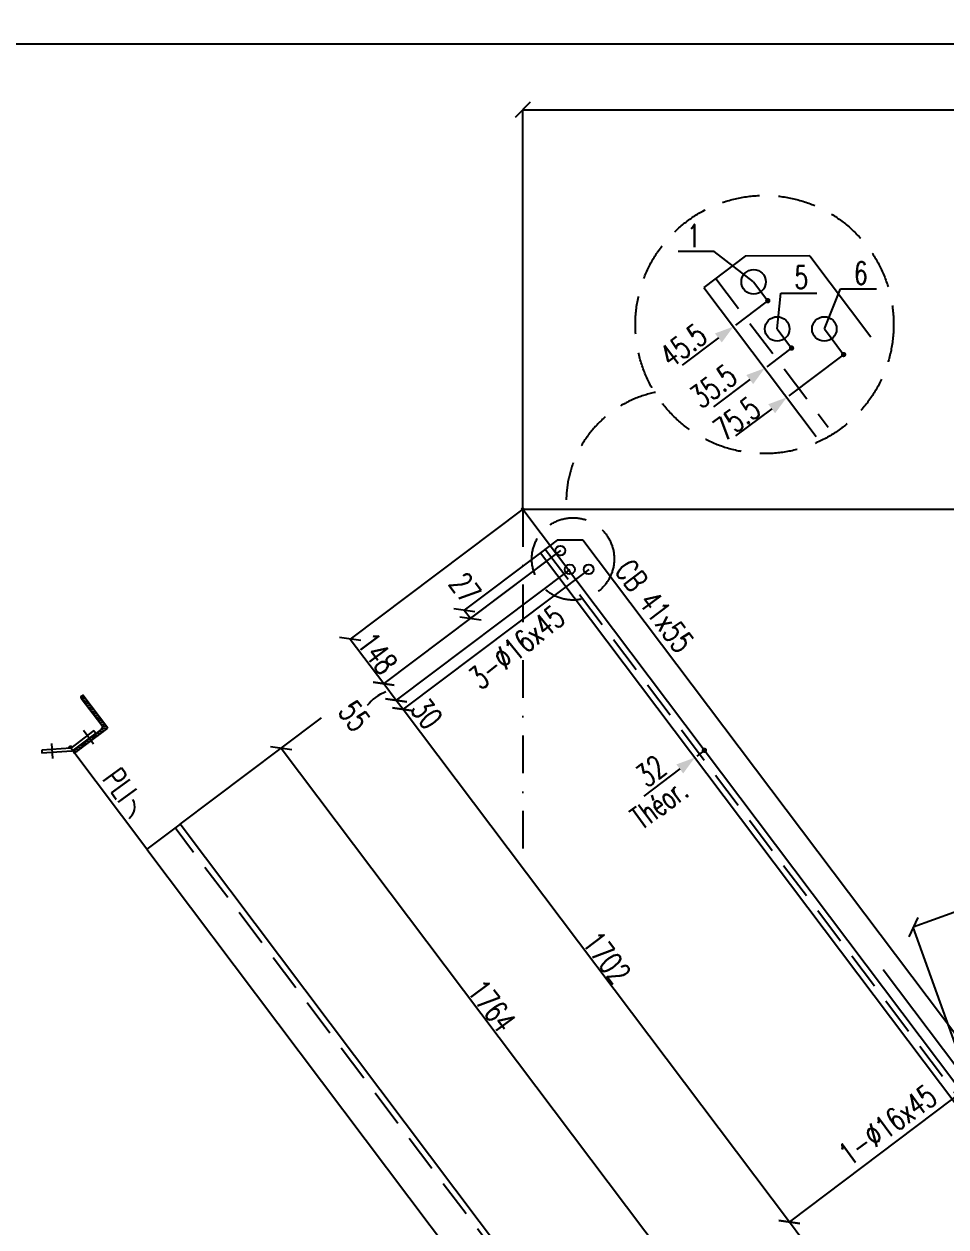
# Model space of a CAD drawing. Extents: x 707090 to 723393, y -5011 to 6523.
# Drawn here: x 709416 to 711860, y 3333 to 6523 of the extents above; entities that cross this region are included whole.
import ezdxf
from ezdxf.enums import TextEntityAlignment as Align

# ---------------------------------------------------------------- set-up
doc = ezdxf.new("R2010")
doc.units = 0
doc.header["$LTSCALE"] = 200
doc.header["$MEASUREMENT"] = 0
doc.linetypes.add('DASHDOT', pattern=[1, 0.5, -0.25, 0, -0.25])
doc.linetypes.add('DASHED', pattern=[0.75, 0.5, -0.25])
doc.layers.get('0').update_dxf_attribs({"linetype": 'CONTINUOUS'})
for name, color, linetype in [('ASSI', 6, 'CONTINUOUS'), ('FORI', 2, 'CONTINUOUS'), ('LINEA_ANG', 2, 'CONTINUOUS'), ('LS', 7, 'CONTINUOUS'), ('MZ', 6, 'DASHDOT'), ('QT_MAL', 7, 'CONTINUOUS'), ('QT_MPR', 7, 'CONTINUOUS'), ('TESTI_A_P', 7, 'CONTINUOUS'), ('TRAT-Y', 7, 'DASHED')]:
    doc.layers.add(name, color=color, linetype=linetype)
doc.styles.add('QUOTE', font='ROMANS8.SHX', dxfattribs={"width": 0.7})
doc.styles.add('RS', font='ROMANS8.shx', dxfattribs={"width": 0.7})
doc.styles.get("Standard").update_dxf_attribs({"font": 'ROMANS8.SHX', "width": 0.7})
doc.dimstyles.new('FRECCE1', dxfattribs={"dimtxt": 60, "dimasz": 6.66, "dimexe": 0, "dimexo": 0, "dimgap": 1, "dimtad": 1, "dimzin": 0, "dimdsep": 46, "dimtxsty": 'RS', "dimblk1": 'QUOTP', "dimblk2": 'QUOTF', "dimsah": 1, "dimcen": 0, "dimclrd": 2, "dimclre": 2, "dimclrt": 7, "dimadec": 0, "dimazin": 0, "dimtfac": 1, "dimtix": 1, "dimtmove": 2, "dimatfit": 3, "dimldrblk": 'QUOTP', "dimfxl": 1, "dimtolj": 1, "dimtzin": 0, "dimarcsym": 0})
doc.dimstyles.new('TRATTO', dxfattribs={"dimscale": 0, "dimtxt": 60, "dimasz": 40, "dimexe": 0, "dimexo": 0, "dimgap": 5, "dimtad": 1, "dimrnd": 0.5, "dimdsep": 46, "dimtxsty": 'RS', "dimblk1": 'OBLIQUE', "dimblk2": 'OBLIQUE', "dimsah": 1, "dimcen": 0.09, "dimclrd": 2, "dimclre": 2, "dimclrt": 7, "dimadec": 0, "dimazin": 0, "dimtfac": 1, "dimtix": 1, "dimtmove": 2, "dimatfit": 3, "dimfxl": 1, "dimtolj": 1, "dimtzin": 0, "dimarcsym": 0})

# ---------------------------------------------------------------- blocks, each defined once
blk = doc.blocks.new('16')
blk.add_circle((0, 0), 1)
blk = doc.blocks.new('_OBLIQUE')
at = {"color": 0, "linetype": 'ByBlock'}
blk.add_line((-0.5, -0.5), (0.5, 0.5), dxfattribs=at)
blk = doc.blocks.new('*D17')
at = {"layer": 'LS', "color": 2, "lineweight": -2, "transparency": 16777216}
for p, q in [((710738.1, 5236.4), (710738.1, 6295)), ((710738.1, 6295), (715879.6, 6295)), ((715879.6, 5236.4), (715879.6, 6295))]:
    blk.add_line(p, q, dxfattribs=at)
at = {"layer": 'LS', "color": 2, "lineweight": -2, "transparency": 16777216, "xscale": 40, "yscale": 40, "zscale": 40, "rotation": 180}
blk.add_blockref('_OBLIQUE', (710738.1, 6295), dxfattribs=at)
at = {"layer": 'LS', "color": 2, "lineweight": -2, "transparency": 16777216, "xscale": 40, "yscale": 40, "zscale": 40}
blk.add_blockref('_OBLIQUE', (715879.6, 6295), dxfattribs=at)
at = {"layer": 'LS', "color": 7, "transparency": 16777216, "insert": (713308.9, 6332.9), "char_height": 60, "attachment_point": 5, "style": 'RS'}
blk.add_mtext('\\A1;5141.5 SUR TRUSQ. 75', dxfattribs=at)
blk = doc.blocks.new('ASSE98')
blk.add_line((0, 0), (1, 0))
at = {"color": 7, "style": 'QUOTE', "width": 0.5, "flags": 1}
for tag, p in [('TI', (1.38308, 6.82731)), ('DI_S', (1.38308, 6.42178)), ('D_S', (1.38308, 6.02092)), ('E_S', (1.38308, 5.68065)), ('NFORI', (1.36454, 5.29792)), ('ALAR', (1.36349, 4.93246)), ('FAM', (1.3775, 4.54645)), ('ALA', (1.38308, 4.19257)), ('DISP2', (1.38308, 3.84971)), ('DISP1', (1.38308, 3.50686)), ('PINZAF', (1.38308, 3.164)), ('PINZAI', (1.38308, 2.82114)), ('TRP', (1.38308, 2.47829)), ('NP', (1.38308, 2.13543)), ('SV', (1.38308, 1.79257)), ('PESO', (1.38308, 1.44971)), ('QUA', (1.38308, 1.10686)), ('LUN', (1.38308, 0.764)), ('PROF', (1.38308, 0.42114)), ('POS', (1.38308, 0.07829))]:
    blk.add_attdef(tag, p, '', height=0.2, dxfattribs=at)
at = {"color": 7, "flags": 1}
for tag, p in [('LAV1', (3.07431, 6.82847)), ('LAV2', (3.07431, 6.49513)), ('LAV3', (3.07431, 6.1618)), ('LAV4', (3.07431, 5.82847)), ('LAV5', (3.07431, 5.49513)), ('LAV6', (3.07431, 5.1618)), ('LAV7', (3.07431, 4.82847)), ('LAV8', (3.07431, 4.49513)), ('LAV9', (3.07431, 4.1618)), ('LAV10', (3.07431, 3.82847))]:
    blk.add_attdef(tag, p, '', height=0.2, dxfattribs=at)
blk = doc.blocks.new('*D28')
at = {"layer": 'QT_MPR', "color": 2, "lineweight": -2, "transparency": 16777216}
for p, q in [((713734, 4834.3), (711773.5, 4127.9)), ((713885.4, 4414.1), (713734, 4834.3)), ((711924.9, 3707.8), (711773.5, 4127.9))]:
    blk.add_line(p, q, dxfattribs=at)
at = {"layer": 'QT_MPR', "color": 2, "lineweight": -2, "transparency": 16777216, "xscale": 40, "yscale": 40, "zscale": 40}
for p, rotation in [((713734, 4834.3), 19.81379073335267), ((711773.5, 4127.9), 199.8137907333526)]:
    blk.add_blockref('_OBLIQUE', p, dxfattribs=dict(at, rotation=rotation))
at = {"layer": 'QT_MPR', "color": 7, "transparency": 16777216, "insert": (712770.3, 4541.8), "char_height": 60, "attachment_point": 5, "rotation": 19.8138, "style": 'RS'}
blk.add_mtext('\\A1;2084', dxfattribs=at)
blk = doc.blocks.new('QUOTP')
at = {"layer": 'ASSI', "color": 2, "const_width": 1.07}
blk.add_lwpolyline([(-0.53, 0, 1), (0.53, 0, 1)], format="xyb", close=True, dxfattribs=at)
blk = doc.blocks.new('QUOTF')
at = {"layer": 'LS', "color": 2}
blk.add_line((7.5, 0), (25.5, 0), dxfattribs=at)
blk.add_solid([(7.5, 2.25), (0, 0), (7.5, -2.25)], dxfattribs=at)
blk = doc.blocks.new('*D33')
at = {"layer": 'QT_MAL', "color": 2, "lineweight": -2, "transparency": 16777216}
for p, q in [((711194.5, 4577.5), (711194.5, 4577.5)), ((711214.7, 4592.8), (711199.8, 4581.5))]:
    blk.add_line(p, q, dxfattribs=at)
at = {"layer": 'QT_MAL', "color": 2, "lineweight": -2, "transparency": 16777216, "xscale": 6.66, "yscale": 6.66, "zscale": 6.66}
for name, p, rotation in [('QUOTP', (711220, 4596.8), 36.99463545497727), ('QUOTF', (711194.5, 4577.5), 216.9946354549773)]:
    blk.add_blockref(name, p, dxfattribs=dict(at, rotation=rotation))
at = {"layer": 'QT_MAL', "color": 7, "transparency": 16777216, "insert": (711078.2, 4541.7), "char_height": 60, "attachment_point": 5, "rotation": 36.9946, "style": 'RS'}
blk.add_mtext('\\A1;32', dxfattribs=at)
blk = doc.blocks.new('*D146')
at = {"layer": 'QT_MPR', "color": 2, "lineweight": -2, "transparency": 16777216}
for p, q in [((710738.1, 5236.4), (710280.6, 4891.8)), ((710838.1, 5126.4), (710369.7, 4773.6)), ((710280.6, 4891.8), (710369.7, 4773.6))]:
    blk.add_line(p, q, dxfattribs=at)
at = {"layer": 'QT_MPR', "color": 2, "lineweight": -2, "transparency": 16777216, "xscale": 40, "yscale": 40, "zscale": 40}
for p, rotation in [((710280.6, 4891.8), 126.9946354549773), ((710369.7, 4773.6), 306.9946354549773)]:
    blk.add_blockref('_OBLIQUE', p, dxfattribs=dict(at, rotation=rotation))
at = {"layer": 'QT_MPR', "color": 7, "transparency": 16777216, "insert": (710353.1, 4853.7), "char_height": 60, "attachment_point": 5, "rotation": 306.9946, "style": 'RS'}
blk.add_mtext('\\A1;148', dxfattribs=at)
blk = doc.blocks.new('*D147')
at = {"layer": 'QT_MPR', "color": 2, "lineweight": -2, "transparency": 16777216}
for p, q in [((710838.1, 5126.4), (710369.7, 4773.6)), ((710863.1, 5076.4), (710402.8, 4729.7)), ((710369.7, 4773.6), (710402.8, 4729.7))]:
    blk.add_line(p, q, dxfattribs=at)
at = {"layer": 'QT_MPR', "color": 2, "lineweight": -2, "transparency": 16777216, "xscale": 40, "yscale": 40, "zscale": 40}
for p, rotation in [((710369.7, 4773.6), 126.9946354549773), ((710402.8, 4729.7), 306.9946354549773)]:
    blk.add_blockref('_OBLIQUE', p, dxfattribs=dict(at, rotation=rotation))
at = {"layer": 'QT_MPR', "color": 7, "transparency": 16777216, "insert": (710291.9, 4687.9), "char_height": 60, "attachment_point": 5, "rotation": 306.9946, "style": 'RS'}
blk.add_mtext('\\A1;55', dxfattribs=at)
blk = doc.blocks.new('*D148')
at = {"layer": 'QT_MPR', "color": 2, "lineweight": -2, "transparency": 16777216}
for p, q in [((710863.1, 5076.4), (710402.8, 4729.7)), ((710913.1, 5076.4), (710420.9, 4705.6)), ((710402.8, 4729.7), (710420.9, 4705.6))]:
    blk.add_line(p, q, dxfattribs=at)
at = {"layer": 'QT_MPR', "color": 2, "lineweight": -2, "transparency": 16777216, "xscale": 40, "yscale": 40, "zscale": 40}
for p, rotation in [((710402.8, 4729.7), 126.9946354549773), ((710420.9, 4705.6), 306.9946354549773)]:
    blk.add_blockref('_OBLIQUE', p, dxfattribs=dict(at, rotation=rotation))
at = {"layer": 'QT_MPR', "color": 7, "transparency": 16777216, "insert": (710483.5, 4694), "char_height": 60, "attachment_point": 5, "rotation": 306.9946, "style": 'RS'}
blk.add_mtext('\\A1;30', dxfattribs=at)
blk = doc.blocks.new('*D149')
at = {"layer": 'QT_MPR', "color": 2, "lineweight": -2, "transparency": 16777216}
for p, q in [((710913.1, 5076.4), (710420.9, 4705.6)), ((710420.9, 4705.6), (711445.1, 3346.2)), ((711924.9, 3707.8), (711445.1, 3346.2))]:
    blk.add_line(p, q, dxfattribs=at)
at = {"layer": 'QT_MPR', "color": 2, "lineweight": -2, "transparency": 16777216, "xscale": 40, "yscale": 40, "zscale": 40}
for p, rotation in [((710420.9, 4705.6), 126.9946354549773), ((711445.1, 3346.2), 306.9946354549773)]:
    blk.add_blockref('_OBLIQUE', p, dxfattribs=dict(at, rotation=rotation))
at = {"layer": 'QT_MPR', "color": 7, "transparency": 16777216, "insert": (710960.9, 4047), "char_height": 60, "attachment_point": 5, "rotation": 306.9946, "style": 'RS'}
blk.add_mtext('\\A1;1702', dxfattribs=at)
blk = doc.blocks.new('*D154')
at = {"layer": 'QT_MPR', "color": 2, "lineweight": -2, "transparency": 16777216}
for p, q in [((710785.4, 5120.5), (710583.3, 4968.3)), ((710838.1, 5126.4), (710599.6, 4946.8)), ((710583.3, 4968.3), (710599.6, 4946.8))]:
    blk.add_line(p, q, dxfattribs=at)
at = {"layer": 'QT_MPR', "color": 2, "lineweight": -2, "transparency": 16777216, "xscale": 40, "yscale": 40, "zscale": 40}
for p, rotation in [((710583.3, 4968.3), 126.9946354549773), ((710599.6, 4946.8), 306.9946354549773)]:
    blk.add_blockref('_OBLIQUE', p, dxfattribs=dict(at, rotation=rotation))
at = {"layer": 'QT_MPR', "color": 7, "transparency": 16777216, "insert": (710585.5, 5027.4), "char_height": 60, "attachment_point": 5, "rotation": 306.9946, "style": 'RS'}
blk.add_mtext('\\A1;27', dxfattribs=at)
blk = doc.blocks.new('*D165')
at = {"layer": 'QT_MPR', "color": 2, "lineweight": -2, "transparency": 16777216}
for p, q in [((709829.8, 4400.6), (710097.7, 4602.4)), ((710097.7, 4602.4), (711159.2, 3193.5)), ((710843.4, 2955.6), (711159.2, 3193.5))]:
    blk.add_line(p, q, dxfattribs=at)
at = {"layer": 'QT_MPR', "color": 2, "lineweight": -2, "transparency": 16777216, "xscale": 40, "yscale": 40, "zscale": 40}
for p, rotation in [((710097.7, 4602.4), 126.9946354549771), ((711159.2, 3193.5), 306.9946354549771)]:
    blk.add_blockref('_OBLIQUE', p, dxfattribs=dict(at, rotation=rotation))
at = {"layer": 'QT_MPR', "color": 7, "transparency": 16777216, "insert": (710656.4, 3919), "char_height": 60, "attachment_point": 5, "rotation": 306.9946, "style": 'RS'}
blk.add_mtext('\\A1;1764', dxfattribs=at)
blk = doc.blocks.new('*D167')
at = {"layer": 'LS', "color": 2, "lineweight": -2, "transparency": 16777216}
for p, q in [((711924.9, 3707.8), (711445.1, 3346.2)), ((711445.1, 3346.2), (712596.8, 1817.6)), ((713076.6, 2179.1), (712596.8, 1817.6))]:
    blk.add_line(p, q, dxfattribs=at)
at = {"layer": 'LS', "color": 2, "lineweight": -2, "transparency": 16777216, "xscale": 40, "yscale": 40, "zscale": 40}
for p, rotation in [((711445.1, 3346.2), 126.9946354549771), ((712596.8, 1817.6), 306.9946354549771)]:
    blk.add_blockref('_OBLIQUE', p, dxfattribs=dict(at, rotation=rotation))
at = {"layer": 'LS', "color": 7, "transparency": 16777216, "insert": (712048.9, 2603), "char_height": 60, "attachment_point": 5, "rotation": 306.9946, "style": 'RS'}
blk.add_mtext('\\A1;1914', dxfattribs=at)
blk = doc.blocks.new('bull')
at = {"style": 'RS', "width": 0.7, "flags": 1}
for tag, p in [('NN', (-12.25, 0)), ('DIAMETRO', (0, -4.86)), ('SERRAGGIO', (0, -9.71)), ('LUNGHEZZA', (0, -14.57)), ('NB', (0, -19.43)), ('TIPO', (0, -24.12)), ('EL', (-0.14, -29))]:
    blk.add_attdef(tag, p, '', height=3, dxfattribs=at)
at = {"style": 'RS', "width": 0.7}
blk.add_attdef('BULLONE', (0, 0), '', height=3, dxfattribs=at)
blk = doc.blocks.new('*D193')
at = {"layer": 'LS', "color": 2, "lineweight": -2, "transparency": 16777216}
for p, q in [((711382.7, 5785), (711302.1, 5724.3)), ((711296.8, 5720.3), (711296.8, 5720.3))]:
    blk.add_line(p, q, dxfattribs=at)
at = {"layer": 'LS', "color": 2, "lineweight": -2, "transparency": 16777216, "xscale": 6.66, "yscale": 6.66, "zscale": 6.66}
for name, p, rotation in [('QUOTP', (711388, 5789), 36.99463545503866), ('QUOTF', (711296.8, 5720.3), 216.9946354550386)]:
    blk.add_blockref(name, p, dxfattribs=dict(at, rotation=rotation))
at = {"layer": 'LS', "color": 7, "transparency": 16777216, "insert": (711164.1, 5670.5), "char_height": 60, "attachment_point": 5, "rotation": 36.9946, "style": 'RS'}
blk.add_mtext('\\A1;45.5', dxfattribs=at)
blk = doc.blocks.new('*D194')
at = {"layer": 'LS', "color": 2, "lineweight": -2, "transparency": 16777216}
for p, q in [((711445.6, 5659.4), (711385.2, 5614)), ((711450.9, 5663.4), (711450.9, 5663.4)), ((711379.9, 5610), (711379.9, 5610))]:
    blk.add_line(p, q, dxfattribs=at)
at = {"layer": 'LS', "color": 2, "lineweight": -2, "transparency": 16777216, "xscale": 6.66, "yscale": 6.66, "zscale": 6.66}
for name, p, rotation in [('QUOTP', (711450.9, 5663.4), 36.9946354550767), ('QUOTF', (711379.9, 5610), 216.9946354550767)]:
    blk.add_blockref(name, p, dxfattribs=dict(at, rotation=rotation))
at = {"layer": 'LS', "color": 7, "transparency": 16777216, "insert": (711243.7, 5562.6), "char_height": 60, "attachment_point": 5, "rotation": 36.9946, "style": 'RS'}
blk.add_mtext('\\A1;35.5', dxfattribs=at)
blk = doc.blocks.new('*D195')
at = {"layer": 'LS', "color": 2, "lineweight": -2, "transparency": 16777216}
blk.add_line((711583.6, 5642.2), (711443.5, 5536.7), dxfattribs=at)
at = {"layer": 'LS', "color": 2, "lineweight": -2, "transparency": 16777216, "xscale": 6.66, "yscale": 6.66, "zscale": 6.66}
for name, p, rotation in [('QUOTP', (711588.9, 5646.2), 36.99463545508518), ('QUOTF', (711438.2, 5532.6), 216.9946354550852)]:
    blk.add_blockref(name, p, dxfattribs=dict(at, rotation=rotation))
at = {"layer": 'LS', "color": 7, "transparency": 16777216, "insert": (711305.8, 5476.4), "char_height": 60, "attachment_point": 5, "rotation": 36.9946, "style": 'RS'}
blk.add_mtext('\\A1;75.5', dxfattribs=at)

msp = doc.modelspace()

# ---------------------------------------------------------------- hatches: boundary and pattern name
at = {"layer": 'LS'}
h = msp.add_hatch(dxfattribs=at)
h.set_pattern_fill('_U', color=6, scale=5, angle=171.994635, style=0, pattern_type=0)
h.set_pattern_definition([(171.9946355, (1071558.1995, -468721.952), (-0.69632909, -4.95127517), [])])
edge = h.paths.add_edge_path()
edge.add_line((709637.951, 4655.257), (709571.76, 4743.113))
edge.add_line((709571.76, 4743.113), (709568.565, 4740.706))
edge.add_arc((709570.972, 4737.511), 4, 126.994635, 216.994635)
edge.add_line((709567.777, 4735.104), (709621.934, 4663.222))
edge.add_arc((709615.544, 4658.408), 8, 306.994635, 396.994635, ccw=False)
edge.add_line((709620.358, 4652.018), (709548.476, 4597.862))
edge.add_arc((709550.883, 4594.667), 4, 126.994635, 216.994635)
edge.add_line((709547.688, 4592.26), (709550.095, 4589.065))
edge.add_line((709550.095, 4589.065), (709637.951, 4655.257))

# ---------------------------------------------------------------- linework, layer by layer
at = {"layer": 'ASSI', "color": 2}
msp.add_line((710738.096, 5236.447), (714115.023, 5236.447), dxfattribs=at)
at = {"layer": 'LINEA_ANG'}
for p, q in [((711328.333, 5906.945), (711218.513, 5824.206)), ((711499.831, 5907.819), (711328.333, 5906.945)), ((711499.831, 5907.819), (711661.348, 5693.438)), ((711218.513, 5824.206), (711516.248, 5429.021)), ((710829.295, 5153.621), (710785.367, 5120.525)), ((710897.894, 5153.97), (710829.295, 5153.621)), ((717430.386, -3516.629), (710897.894, 5153.97)), ((710785.367, 5120.525), (717423.163, -3689.845)), ((709829.81, 4400.602), (709741.954, 4334.41)), ((716467.607, -4409.768), (709829.81, 4400.602)), ((709741.954, 4334.41), (716379.751, -4475.959))]:
    msp.add_line(p, q, dxfattribs=at)
at = {"layer": 'LS', "color": 6}
for p, q in [((711246.124, 5919.117), (711150.656, 5919.117)), ((711350.336, 5839.01), (711246.124, 5919.117)), ((711350.336, 5839.01), (711388.007, 5789.01)), ((711412.836, 5714.01), (711422.369, 5808.874)), ((711422.369, 5808.874), (711517.837, 5808.874)), ((711537.836, 5714.01), (711580.365, 5820.043)), ((711580.365, 5820.043), (711675.833, 5820.043)), ((711412.836, 5714.01), (711450.929, 5663.449)), ((711537.836, 5714.01), (711588.808, 5646.355)), ((710738.096, 5236.447), (717648.48, -3935.729)), ((710097.695, 4602.428), (710205.031, 4683.296)), ((709600.616, 4613.41), (709573.338, 4649.616)), ((709488.973, 4614.539), (709491.572, 4575.105)), ((709741.954, 4334.41), (709539.866, 4602.643)), ((717415.461, -3579.91), (711693.836, 4014.422))]:
    msp.add_line(p, q, dxfattribs=at)
at = {"layer": 'LS', "color": 2}
for p, q in [((709601.365, 4648.977), (709539.866, 4602.643)), ((709606.179, 4642.587), (709542.773, 4594.817)), ((709601.365, 4648.977), (709606.179, 4642.587)), ((709539.866, 4602.643), (709463.032, 4597.58)), ((709463.032, 4597.58), (709463.558, 4589.598)), ((709542.773, 4594.817), (709463.558, 4589.598))]:
    msp.add_line(p, q, dxfattribs=at)
at = {"layer": 'LS', "color": 8}
msp.add_lwpolyline([(707173.123, 6469.465), (707173.123, -5010.535), (719893.123, -5010.535), (719893.123, -3410.535), (723393.123, -3410.535), (723393.123, 6469.465), (707173.123, 6469.465)], close=True, dxfattribs=at)
at = {"layer": 'LS', "color": 2, "const_width": 4.75}
msp.add_lwpolyline([(710735.471, 5236.447, 1), (710740.721, 5236.447, 1)], format="xyb", close=True, dxfattribs=at)
at = {"layer": 'LS', "color": 2}
msp.add_lwpolyline([(709637.951, 4655.257), (709571.76, 4743.113), (709568.565, 4740.706, 0.41421356), (709567.777, 4735.104), (709621.934, 4663.222, -0.41421356), (709620.358, 4652.018), (709548.476, 4597.862, 0.41421356), (709547.688, 4592.26), (709550.095, 4589.065)], format="xyb", close=True, dxfattribs=at)
at = {"layer": 'LS', "const_width": 7.25}
msp.add_lwpolyline([(709542.96, 4604.975, 0.56622512), (709536.352, 4604.276, 0.12587141), (709535.999, 4602.388, 0.12587141)], format="xyb", dxfattribs=at)
at = {"layer": 'LS', "color": 6}
for centre, radius, start, end in [((710410.781, 4650.918), 106.637, 109.254533, 142.857833), ((709670.029, 4447.411), 39.704, 307.834405, 28.512323)]:
    msp.add_arc(centre, radius, start, end, dxfattribs=at)
at = {"layer": 'MZ'}
msp.add_line((710738.096, 5236.447), (710738.096, 4336.811), dxfattribs=at)
at = {"layer": 'TRAT-Y'}
for p, q in [((711250.46, 5848.276), (711547.582, 5453.905)), ((710798.146, 5130.153), (717435.942, -3680.217)), ((716454.828, -4419.396), (709817.031, 4390.974))]:
    msp.add_line(p, q, dxfattribs=at)
at = {"layer": 'TRAT-Y', "color": 2}
for centre, radius in [((711379.249, 5725.805), 342.302), ((710871.53, 5104.3), 109.158)]:
    msp.add_circle(centre, radius, dxfattribs=at)
msp.add_arc((711149.866, 5255.774), 296.288, 101.628025, 188.438621, dxfattribs=at)

# ---------------------------------------------------------------- block references
at = {"layer": 'ASSI'}
ref = msp.add_blockref('ASSE98', (710785.367, 5120.525), dxfattribs=dict(at, xscale=11031, rotation=306.9946354549773))
ref.add_attrib('LAV1', 'CB 41x55', (710979.869, 5072.777), dxfattribs={"layer": '0', "color": 7, "height": 60, "rotation": 306.994635, "width": 0.7})
at = {"layer": 'ASSI', "xscale": 11031, "zscale": 11031, "rotation": 126.9946354549771}
msp.add_blockref('ASSE98', (716467.607, -4409.768), dxfattribs=at)
at = {"layer": 'FORI'}
for p, xscale, yscale, zscale in [((711350.336, 5839.01), 32.5, 32.5, 32.5), ((711412.836, 5714.01), 32.5, 32.5, 32.5), ((711537.836, 5714.01), 32.5, 32.5, 32.5), ((710838.096, 5126.447), 13, 13, 13), ((710863.096, 5076.447), 13, 13, 13), ((710913.096, 5076.447), 13, 13, 13)]:
    msp.add_blockref('16', p, dxfattribs=dict(at, xscale=xscale, yscale=yscale, zscale=zscale))
at = {"layer": 'LS', "color": 7}
for p, xscale, yscale, zscale, rotation, values in [((710626.753, 4754.902), 19.99999999999999, 19.99999999999999, 19.99999999999999, 38.74829344762419, {'BULLONE': '3-%%c16x45                '}), ((711604.66, 3492.524), 20, 20, 20, 36.10457924666827, {'BULLONE': '1-%%c16x45                '})]:
    msp.add_blockref('bull', p, dxfattribs=dict(at, xscale=xscale, yscale=yscale, zscale=zscale, rotation=rotation)).add_auto_attribs(values)

# ---------------------------------------------------------------- texts
at = {"layer": 'LS', "color": 7, "style": 'RS', "width": 0.7}
msp.add_text('PLI', height=60, rotation=305.816627, dxfattribs=at).set_placement((709670.209, 4504.757), align=Align.MIDDLE)
at = {"layer": 'LS', "char_height": 60, "attachment_point": 5, "style": 'RS'}
for s, insert, width in [('\\A1;1', (711191.814, 5961.257), 106.9967), ('\\A1;5', (711476.679, 5851.014), 68.49649), ('\\A1;6', (711634.675, 5862.183), 68.49649)]:
    msp.add_mtext(s, dxfattribs=dict(at, insert=insert, width=width))
at = {"layer": 'TESTI_A_P', "style": 'RS', "width": 0.65}
msp.add_text('Théor.', height=60, rotation=36.405593, dxfattribs=at).set_placement((711054.046, 4384.278))

# ---------------------------------------------------------------- dimensions: what is measured, and where the dimension line sits
at = {"layer": 'LS'}
dim = msp.add_linear_dim(base=(715879.635, 6295), p1=(710738.096, 5236.447), p2=(715879.635, 5236.447), text='<> SUR TRUSQ. 75', dimstyle='TRATTO', override={"dimscale": 1}, dxfattribs=at)
dim.commit()
dim.dimension.update_dxf_attribs({"geometry": '*D17', "text_midpoint": (713308.866, 6332.857)})
for base, p1, p2, text, picture, middle in [((711296.801, 5720.294), (711388.007, 5789.01), (711296.801, 5720.294), '45.5', '*D193', (711164.099, 5670.514)), ((711379.929, 5609.957), (711450.929, 5663.449), (711379.929, 5609.957), '35.5', '*D194', (711243.746, 5562.626)), ((711438.175, 5532.648), (711588.913, 5646.215), (711438.175, 5532.648), '75.5', '*D195', (711305.784, 5476.423))]:
    dim = msp.add_linear_dim(base=base, p1=p1, p2=p2, angle=216.994635, text=text, dimstyle='FRECCE1', dxfattribs=at)
    dim.commit()
    dim.dimension.update_dxf_attribs({"geometry": picture, "text_midpoint": middle, "dimtype": 129})
dim = msp.add_linear_dim(base=(712596.791, 1817.552), p1=(711924.884, 3707.751), p2=(713076.615, 2179.055), angle=306.994635, dimstyle='TRATTO', override={"dimscale": 1}, dxfattribs=at)
dim.commit()
dim.dimension.update_dxf_attribs({"geometry": '*D167', "text_midpoint": (712048.879, 2602.961)})
at = {"layer": 'QT_MAL'}
dim = msp.add_linear_dim(base=(711194.484, 4577.502), p1=(711220.042, 4596.758), p2=(711194.484, 4577.502), angle=36.994635, text='32', dimstyle='FRECCE1', dxfattribs=at)
dim.commit()
dim.dimension.update_dxf_attribs({"geometry": '*D33', "text_midpoint": (711078.249, 4541.661), "dimtype": 128})
at = {"layer": 'QT_MPR'}
for base, p1, p2, angle, text, picture, middle in [((710369.711, 4773.562), (710738.096, 5236.447), (710838.096, 5126.447), 306.994635, '148', '*D146', (710353.127, 4853.738)), ((710402.793, 4729.651), (710838.096, 5126.447), (710863.096, 5076.447), 306.994635, '55', '*D147', (710291.944, 4687.909)), ((710599.595, 4946.758), (710785.367, 5120.525), (710838.096, 5126.447), 306.994635, '27', '*D154', (710585.487, 5027.409)), ((710420.898, 4705.621), (710863.096, 5076.447), (710913.096, 5076.447), 306.994635, '30', '*D148', (710483.483, 4693.961)), ((711445.06, 3346.248), (710913.096, 5076.447), (711924.884, 3707.751), 306.994635, '1702', '*D149', (710960.933, 4046.995)), ((711773.505, 4127.905), (713885.366, 4414.101), (711924.884, 3707.751), 19.813791, '2084', '*D28', (712770.285, 4541.787)), ((711159.204, 3193.484), (709829.81, 4400.602), (710843.397, 2955.553), 306.994635, '1764', '*D165', (710656.404, 3919.017))]:
    dim = msp.add_linear_dim(base=base, p1=p1, p2=p2, angle=angle, text=text, dimstyle='TRATTO', override={"dimscale": 1}, dxfattribs=at)
    dim.commit()
    dim.dimension.update_dxf_attribs({"geometry": picture, "text_midpoint": middle, "dimtype": 128})

doc.saveas('drawing.dxf')
